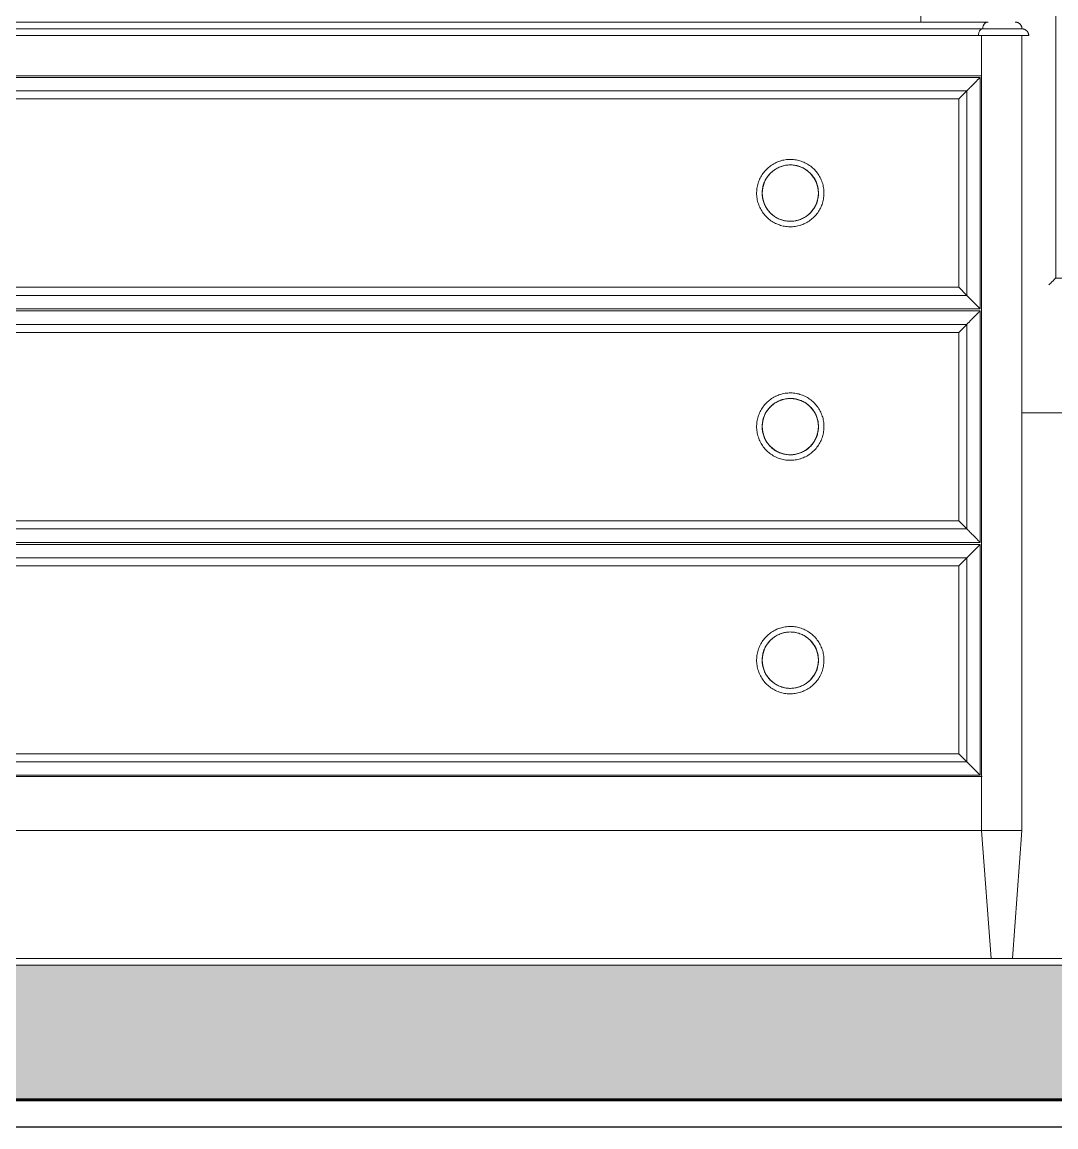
# Model space of a CAD drawing. Header units: millimetres. Extents: x -23755 to 62003, y -3000 to 6760.
# Drawn here: x 54461 to 55228, y 80 to 900 of the extents above; entities that cross this region are included whole.
import ezdxf

# ---------------------------------------------------------------- set-up
doc = ezdxf.new("R2010")
doc.units = ezdxf.units.MM
for name, color, linetype, lineweight in [('A-FLOR', 192, 'Continuous', 25), ('A-FLOR-PATT', 8, 'Continuous', 25), ('A-GLAZ', 151, 'Continuous', 9), ('C-BLDG-PADS', 91, 'Continuous', 9), ('I-FURN', 30, 'Continuous', 9)]:
    doc.layers.add(name, color=color, linetype=linetype, lineweight=lineweight)

# ---------------------------------------------------------------- blocks, each defined once
blk = doc.blocks.new('Janela basculante e folha fixa - 80 x 160 cm-4197805-C')
at = {"layer": 'A-GLAZ'}
for p, q in [((11149.65, 2410), (11149.65, 899.91)), ((11249.65, 710), (11249.65, 2310)), ((12049.65, 710), (11249.65, 710)), ((11224.65, 610), (12069.73, 610))]:
    blk.add_line(p, q, dxfattribs=at)
blk.add_open_spline([(11249.65, 710), (11249.65, 710), (11249.57, 709.91), (11249.28, 709.63), (11248.99, 709.34), (11248.69, 709.04), (11248.41, 708.76), (11248.12, 708.46), (11247.7, 708.05), (11247.25, 707.6), (11246.87, 707.21), (11246.46, 706.82), (11245.74, 706.09), (11245.1, 705.44), (11244.65, 705)], degree=3, knots=[0, 0, 0, 0, 0.166667, 0.25, 0.333333, 0.416667, 0.458333, 0.5, 0.583333, 0.666667, 0.708333, 0.75, 0.833333, 1, 1, 1, 1], dxfattribs=at)
blk = doc.blocks.new('Blks_Decor Henzel Studio_Tapete Diamond Dust - Único-3507328-C')
at = {"layer": 'I-FURN', "color": 55}
for p, q in [((8809.650772, 205), (11809.650772, 205)), ((11809.650772, 200), (8809.650772, 200))]:
    blk.add_line(p, q, dxfattribs=at)
blk = doc.blocks.new('Blks_Mob_Mesa de Cabeceira Cômoda - Azul Petróleo-3563529-C')
at = {"layer": 'I-FURN', "color": 55}
for p, q in [((11199.65, 900), (9419.65, 900)), ((11195.54, 895), (9423.76, 895)), ((11195.51, 895), (9423.79, 895)), ((11197.2, 895), (11195.51, 895)), ((11202.79, 895), (11197.22, 895)), ((11210.08, 895), (11202.8, 895)), ((11213.8, 895), (11210.09, 895)), ((11217.26, 895), (11213.81, 895)), ((11220.23, 895), (11217.28, 895)), ((11222.54, 895), (11220.26, 895)), ((11224.28, 895), (11222.57, 895)), ((11224.64, 895), (11224.28, 895)), ((11192.33, 890), (9426.97, 890)), ((11229.65, 890), (11192.33, 890)), ((11194.65, 890), (11194.65, 300)), ((11224.65, 300), (11224.65, 890)), ((9424.14, 860), (11194.65, 860)), ((11193.65, 859), (9425.65, 859)), ((11193.65, 687.17), (11193.65, 859)), ((9435.65, 849), (11183.65, 849)), ((9435.65, 849), (11183.65, 849)), ((11183.65, 849), (11177.65, 843)), ((11183.65, 849), (11183.65, 697.17)), ((11183.65, 849), (11183.65, 697.17)), ((11177.65, 843), (9441.65, 843)), ((11177.65, 703.17), (11177.65, 843)), ((11183.65, 697.17), (9435.65, 697.17)), ((11183.65, 697.17), (9435.65, 697.17)), ((9441.65, 703.17), (11177.65, 703.17)), ((11177.65, 703.17), (11183.65, 697.17)), ((9425.65, 687.17), (11193.65, 687.17)), ((11193.65, 685.67), (9425.65, 685.67)), ((11193.65, 513.83), (11193.65, 685.67)), ((9435.65, 675.67), (11183.65, 675.67)), ((9435.65, 675.67), (11183.65, 675.67)), ((11183.65, 675.67), (11177.65, 669.67)), ((11183.65, 675.67), (11183.65, 523.83)), ((11183.65, 675.67), (11183.65, 523.83)), ((9441.65, 669.67), (11177.65, 669.67)), ((11177.65, 669.67), (11177.65, 529.83)), ((11177.65, 529.83), (9441.65, 529.83)), ((11177.65, 529.83), (11183.65, 523.83)), ((11183.65, 523.83), (9435.65, 523.83)), ((11183.65, 523.83), (9435.65, 523.83)), ((9425.65, 513.83), (11193.65, 513.83)), ((11193.65, 512.33), (9425.65, 512.33)), ((11193.65, 341), (11193.65, 512.33)), ((9435.65, 502.33), (11183.65, 502.33)), ((9435.65, 502.33), (11183.65, 502.33)), ((11183.65, 502.33), (11177.65, 496.33)), ((11183.65, 502.33), (11183.65, 351)), ((11183.65, 502.33), (11183.65, 351)), ((9441.65, 496.33), (11177.65, 496.33)), ((11177.65, 496.33), (11177.65, 357)), ((9441.65, 357), (11177.65, 357)), ((11177.65, 357), (11183.65, 351)), ((11183.65, 351), (9435.65, 351)), ((11183.65, 351), (9435.65, 351)), ((11195.16, 340), (9424.65, 340)), ((9425.65, 341), (11193.65, 341)), ((9424.14, 300), (11195.16, 300)), ((11194.65, 300), (11201.78, 205)), ((11224.65, 300), (11194.65, 300)), ((11217.53, 205), (11224.65, 300))]:
    blk.add_line(p, q, dxfattribs=at)
at = {"layer": 'I-FURN', "color": 55, "flags": 128}
for points in [[(11219.65, 900), (11219.85, 900), (11220.05, 899.98), (11220.25, 899.96), (11220.45, 899.94), (11220.64, 899.9), (11220.84, 899.86), (11221.03, 899.81), (11221.22, 899.75), (11221.41, 899.68), (11221.6, 899.61), (11221.78, 899.52), (11221.96, 899.43), (11222.14, 899.34), (11222.31, 899.24), (11222.47, 899.13), (11222.64, 899.01), (11222.79, 898.89), (11222.95, 898.76), (11223.1, 898.62), (11223.24, 898.48), (11223.37, 898.34), (11223.5, 898.19), (11223.63, 898.03), (11223.75, 897.87), (11223.86, 897.7), (11223.96, 897.53), (11224.06, 897.36), (11224.15, 897.18), (11224.23, 897), (11224.31, 896.81), (11224.38, 896.62), (11224.44, 896.43), (11224.49, 896.24), (11224.54, 896.05), (11224.58, 895.85), (11224.61, 895.65), (11224.63, 895.45), (11224.64, 895.25), (11224.65, 895.05), (11224.65, 895)], [(11219.65, 900), (11219.85, 900), (11220.05, 899.98), (11220.25, 899.96), (11220.45, 899.94), (11220.64, 899.9), (11220.84, 899.86), (11221.03, 899.81), (11221.22, 899.75), (11221.41, 899.68), (11221.6, 899.61), (11221.78, 899.52), (11221.96, 899.43), (11222.14, 899.34)], [(11222.47, 899.13), (11222.64, 899.01), (11222.79, 898.89), (11222.95, 898.76), (11223.1, 898.62), (11223.24, 898.48), (11223.37, 898.34), (11223.5, 898.19), (11223.63, 898.03), (11223.75, 897.87), (11223.86, 897.7), (11223.96, 897.53), (11224.06, 897.36)], [(11224.15, 897.18), (11224.23, 897), (11224.31, 896.81), (11224.38, 896.62), (11224.44, 896.43), (11224.49, 896.24), (11224.54, 896.05), (11224.58, 895.85), (11224.61, 895.65), (11224.63, 895.45), (11224.64, 895.25), (11224.65, 895.05), (11224.65, 895)], [(11224.61, 895), (11224.81, 895), (11225.01, 894.98), (11225.21, 894.96), (11225.41, 894.94), (11225.61, 894.9), (11225.81, 894.86), (11226, 894.8), (11226.2, 894.74), (11226.39, 894.68), (11226.57, 894.6), (11226.76, 894.52), (11226.94, 894.43), (11227.11, 894.33), (11227.29, 894.23), (11227.46, 894.12), (11227.62, 894), (11227.78, 893.88), (11227.93, 893.75), (11228.08, 893.61), (11228.23, 893.47), (11228.36, 893.32), (11228.5, 893.17), (11228.62, 893.01), (11228.74, 892.85), (11228.85, 892.68), (11228.96, 892.51), (11229.06, 892.34), (11229.15, 892.16), (11229.23, 891.97), (11229.31, 891.79), (11229.38, 891.6), (11229.44, 891.4), (11229.49, 891.21), (11229.54, 891.01), (11229.58, 890.82), (11229.61, 890.62), (11229.63, 890.42), (11229.64, 890.22), (11229.65, 890.01), (11229.65, 890)], [(11224.61, 895), (11224.81, 895), (11225.01, 894.98), (11225.21, 894.96), (11225.41, 894.94), (11225.61, 894.9), (11225.81, 894.86), (11226, 894.8), (11226.2, 894.74), (11226.39, 894.68), (11226.57, 894.6), (11226.76, 894.52), (11226.94, 894.43), (11227.11, 894.33), (11227.29, 894.23), (11227.46, 894.12), (11227.62, 894)], [(11228.23, 893.47), (11228.36, 893.32), (11228.5, 893.17), (11228.62, 893.01), (11228.74, 892.85), (11228.85, 892.68), (11228.96, 892.51), (11229.06, 892.34), (11229.15, 892.16), (11229.23, 891.97), (11229.31, 891.79), (11229.38, 891.6), (11229.44, 891.4), (11229.49, 891.21), (11229.54, 891.01), (11229.58, 890.82), (11229.61, 890.62), (11229.63, 890.42), (11229.64, 890.22)], [(11077.65, 773.08), (11077.63, 774.08), (11077.57, 775.08), (11077.47, 776.08), (11077.33, 777.07), (11077.15, 778.05), (11076.93, 779.03), (11076.68, 779.99), (11076.38, 780.95), (11076.05, 781.89), (11075.68, 782.82), (11075.27, 783.73), (11074.83, 784.63), (11074.35, 785.51), (11073.83, 786.36), (11073.28, 787.2), (11072.7, 788.01), (11072.09, 788.8), (11071.45, 789.57), (11070.77, 790.31), (11070.07, 791.02), (11069.34, 791.7), (11068.58, 792.35), (11067.8, 792.97), (11066.99, 793.56), (11066.16, 794.12), (11065.31, 794.64), (11064.43, 795.13), (11063.54, 795.59), (11062.63, 796), (11061.71, 796.38), (11060.77, 796.73), (11059.82, 797.03), (11058.86, 797.3), (11057.88, 797.53), (11056.9, 797.72), (11055.91, 797.87), (11054.92, 797.98), (11053.92, 798.05), (11052.92, 798.08), (11051.92, 798.07), (11050.92, 798.02), (11049.93, 797.93), (11048.93, 797.81), (11047.95, 797.64), (11046.97, 797.43), (11046, 797.18), (11045.04, 796.9), (11044.1, 796.57), (11043.16, 796.21), (11042.25, 795.82), (11041.35, 795.38), (11040.46, 794.91), (11039.6, 794.41), (11038.76, 793.87), (11037.94, 793.3), (11037.14, 792.69), (11036.37, 792.06), (11035.62, 791.39), (11034.91, 790.69), (11034.22, 789.97), (11033.56, 789.22), (11032.93, 788.44), (11032.33, 787.64), (11031.76, 786.82), (11031.23, 785.97), (11030.73, 785.1), (11030.27, 784.22), (11029.84, 783.31), (11029.45, 782.39), (11029.1, 781.46), (11028.78, 780.51), (11028.5, 779.55), (11028.26, 778.58), (11028.06, 777.6), (11027.9, 776.61), (11027.78, 775.62), (11027.7, 774.62), (11027.66, 773.62), (11027.65, 773.08)], [(11031.74, 773.08), (11031.76, 773.92), (11031.81, 774.75), (11031.89, 775.59), (11032.01, 776.41), (11032.16, 777.24), (11032.34, 778.05), (11032.55, 778.86), (11032.8, 779.66), (11033.08, 780.45), (11033.39, 781.23), (11033.73, 781.99), (11034.1, 782.74), (11034.5, 783.47), (11034.93, 784.19), (11035.39, 784.89), (11035.88, 785.57), (11036.39, 786.23), (11036.93, 786.87), (11037.49, 787.49), (11038.08, 788.08), (11038.69, 788.65), (11039.33, 789.2), (11039.98, 789.72), (11040.66, 790.21), (11041.35, 790.68), (11042.07, 791.12), (11042.79, 791.53), (11043.54, 791.91), (11044.3, 792.25), (11045.07, 792.57), (11045.86, 792.86), (11046.66, 793.12), (11047.46, 793.34), (11048.28, 793.53), (11049.1, 793.69), (11049.92, 793.82), (11050.75, 793.91), (11051.59, 793.97), (11052.43, 793.99), (11053.26, 793.99), (11054.1, 793.94), (11054.93, 793.87), (11055.76, 793.76), (11056.58, 793.62), (11057.4, 793.45), (11058.21, 793.24), (11059.01, 793), (11059.81, 792.73), (11060.59, 792.43), (11061.35, 792.1), (11062.11, 791.73), (11062.84, 791.34), (11063.57, 790.92), (11064.27, 790.47), (11064.96, 789.99), (11065.62, 789.48), (11066.27, 788.95), (11066.89, 788.39), (11067.49, 787.81), (11068.07, 787.21), (11068.62, 786.58), (11069.15, 785.93), (11069.65, 785.26), (11070.12, 784.57), (11070.57, 783.86), (11070.99, 783.14), (11071.37, 782.4), (11071.73, 781.64), (11072.06, 780.87), (11072.35, 780.09), (11072.62, 779.29), (11072.85, 778.49), (11073.05, 777.68), (11073.22, 776.86), (11073.35, 776.03), (11073.45, 775.2), (11073.52, 774.37), (11073.56, 773.53), (11073.56, 773.08)], [(11027.65, 773.08), (11027.67, 772.08), (11027.73, 771.09), (11027.83, 770.09), (11027.97, 769.1), (11028.15, 768.12), (11028.37, 767.14), (11028.62, 766.17), (11028.92, 765.22), (11029.25, 764.28), (11029.62, 763.35), (11030.03, 762.43), (11030.48, 761.54), (11030.96, 760.66), (11031.47, 759.8), (11032.02, 758.97), (11032.6, 758.15), (11033.21, 757.36), (11033.86, 756.6), (11034.53, 755.86), (11035.23, 755.15), (11035.96, 754.47), (11036.72, 753.81), (11037.51, 753.19), (11038.31, 752.6), (11039.14, 752.05), (11040, 751.52), (11040.87, 751.03), (11041.76, 750.58), (11042.67, 750.16), (11043.59, 749.78), (11044.53, 749.44), (11045.48, 749.13), (11046.45, 748.87), (11047.42, 748.64), (11048.4, 748.45), (11049.39, 748.3), (11050.38, 748.19), (11051.38, 748.12), (11052.38, 748.08), (11053.38, 748.09), (11054.38, 748.14), (11055.38, 748.23), (11056.37, 748.36), (11057.35, 748.53), (11058.33, 748.74), (11059.3, 748.98), (11060.26, 749.27), (11061.2, 749.59), (11062.14, 749.95), (11063.05, 750.35), (11063.96, 750.79), (11064.84, 751.26), (11065.7, 751.76), (11066.54, 752.3), (11067.36, 752.87), (11068.16, 753.48), (11068.93, 754.11), (11069.68, 754.78), (11070.4, 755.47), (11071.09, 756.2), (11071.75, 756.95), (11072.38, 757.72), (11072.97, 758.53), (11073.54, 759.35), (11074.07, 760.2), (11074.57, 761.06), (11075.03, 761.95), (11075.46, 762.85), (11075.85, 763.77), (11076.21, 764.71), (11076.52, 765.66), (11076.8, 766.62), (11077.04, 767.59), (11077.24, 768.57), (11077.4, 769.56), (11077.52, 770.55), (11077.6, 771.54), (11077.64, 772.54), (11077.65, 773.08)], [(11073.56, 773.08), (11073.54, 772.25), (11073.49, 771.41), (11073.41, 770.58), (11073.29, 769.75), (11073.14, 768.93), (11072.96, 768.11), (11072.75, 767.3), (11072.5, 766.51), (11072.22, 765.72), (11071.91, 764.94), (11071.57, 764.18), (11071.2, 763.43), (11070.8, 762.69), (11070.37, 761.98), (11069.91, 761.28), (11069.42, 760.6), (11068.91, 759.93), (11068.37, 759.3), (11067.81, 758.68), (11067.22, 758.08), (11066.61, 757.51), (11065.97, 756.97), (11065.32, 756.45), (11064.64, 755.95), (11063.95, 755.49), (11063.24, 755.05), (11062.51, 754.64), (11061.76, 754.26), (11061, 753.91), (11060.23, 753.59), (11059.44, 753.31), (11058.65, 753.05), (11057.84, 752.83), (11057.03, 752.64), (11056.2, 752.48), (11055.38, 752.35), (11054.55, 752.26), (11053.71, 752.2), (11052.88, 752.17), (11052.04, 752.18), (11051.2, 752.22), (11050.37, 752.3), (11049.54, 752.4), (11048.72, 752.55), (11047.9, 752.72), (11047.09, 752.93), (11046.29, 753.16), (11045.5, 753.43), (11044.72, 753.74), (11043.95, 754.07), (11043.2, 754.43), (11042.46, 754.83), (11041.74, 755.25), (11041.03, 755.7), (11040.34, 756.18), (11039.68, 756.68), (11039.03, 757.21), (11038.41, 757.77), (11037.81, 758.35), (11037.23, 758.96), (11036.68, 759.59), (11036.15, 760.24), (11035.65, 760.91), (11035.18, 761.6), (11034.73, 762.3), (11034.32, 763.03), (11033.93, 763.77), (11033.57, 764.53), (11033.24, 765.3), (11032.95, 766.08), (11032.68, 766.87), (11032.45, 767.68), (11032.25, 768.49), (11032.08, 769.31), (11031.95, 770.13), (11031.85, 770.96), (11031.78, 771.8), (11031.74, 772.63), (11031.74, 773.08)], [(11077.65, 599.75), (11077.63, 600.75), (11077.57, 601.75), (11077.47, 602.74), (11077.33, 603.73), (11077.15, 604.72), (11076.93, 605.69), (11076.68, 606.66), (11076.38, 607.61), (11076.05, 608.56), (11075.68, 609.49), (11075.27, 610.4), (11074.83, 611.29), (11074.35, 612.17), (11073.83, 613.03), (11073.28, 613.87), (11072.7, 614.68), (11072.09, 615.47), (11071.45, 616.23), (11070.77, 616.97), (11070.07, 617.68), (11069.34, 618.37), (11068.58, 619.02), (11067.8, 619.64), (11066.99, 620.23), (11066.16, 620.79), (11065.31, 621.31), (11064.43, 621.8), (11063.54, 622.25), (11062.63, 622.67), (11061.71, 623.05), (11060.77, 623.39), (11059.82, 623.7), (11058.86, 623.97), (11057.88, 624.2), (11056.9, 624.39), (11055.91, 624.54), (11054.92, 624.65), (11053.92, 624.72), (11052.92, 624.75), (11051.92, 624.74), (11050.92, 624.69), (11049.93, 624.6), (11048.93, 624.47), (11047.95, 624.3), (11046.97, 624.1), (11046, 623.85), (11045.04, 623.56), (11044.1, 623.24), (11043.16, 622.88), (11042.25, 622.48), (11041.35, 622.05), (11040.46, 621.58), (11039.6, 621.07), (11038.76, 620.53), (11037.94, 619.96), (11037.14, 619.36), (11036.37, 618.72), (11035.62, 618.06), (11034.91, 617.36), (11034.22, 616.64), (11033.56, 615.89), (11032.93, 615.11), (11032.33, 614.31), (11031.76, 613.48), (11031.23, 612.64), (11030.73, 611.77), (11030.27, 610.88), (11029.84, 609.98), (11029.45, 609.06), (11029.1, 608.12), (11028.78, 607.18), (11028.5, 606.22), (11028.26, 605.24), (11028.06, 604.26), (11027.9, 603.28), (11027.78, 602.29), (11027.7, 601.29), (11027.66, 600.29), (11027.65, 599.75)], [(11031.74, 599.75), (11031.76, 600.59), (11031.81, 601.42), (11031.89, 602.25), (11032.01, 603.08), (11032.16, 603.9), (11032.34, 604.72), (11032.55, 605.53), (11032.8, 606.33), (11033.08, 607.12), (11033.39, 607.89), (11033.73, 608.66), (11034.1, 609.41), (11034.5, 610.14), (11034.93, 610.86), (11035.39, 611.56), (11035.88, 612.24), (11036.39, 612.9), (11036.93, 613.54), (11037.49, 614.16), (11038.08, 614.75), (11038.69, 615.32), (11039.33, 615.87), (11039.98, 616.39), (11040.66, 616.88), (11041.35, 617.35), (11042.07, 617.78), (11042.79, 618.19), (11043.54, 618.57), (11044.3, 618.92), (11045.07, 619.24), (11045.86, 619.53), (11046.66, 619.78), (11047.46, 620.01), (11048.28, 620.2), (11049.1, 620.36), (11049.92, 620.48), (11050.75, 620.57), (11051.59, 620.63), (11052.43, 620.66), (11053.26, 620.65), (11054.1, 620.61), (11054.93, 620.54), (11055.76, 620.43), (11056.58, 620.29), (11057.4, 620.11), (11058.21, 619.91), (11059.01, 619.67), (11059.81, 619.4), (11060.59, 619.1), (11061.35, 618.76), (11062.11, 618.4), (11062.84, 618.01), (11063.57, 617.59), (11064.27, 617.13), (11064.96, 616.66), (11065.62, 616.15), (11066.27, 615.62), (11066.89, 615.06), (11067.49, 614.48), (11068.07, 613.87), (11068.62, 613.25), (11069.15, 612.6), (11069.65, 611.93), (11070.12, 611.24), (11070.57, 610.53), (11070.99, 609.8), (11071.37, 609.06), (11071.73, 608.31), (11072.06, 607.54), (11072.35, 606.75), (11072.62, 605.96), (11072.85, 605.16), (11073.05, 604.35), (11073.22, 603.53), (11073.35, 602.7), (11073.45, 601.87), (11073.52, 601.04), (11073.56, 600.2), (11073.56, 599.75)], [(11027.65, 599.75), (11027.67, 598.75), (11027.73, 597.75), (11027.83, 596.76), (11027.97, 595.77), (11028.15, 594.78), (11028.37, 593.81), (11028.62, 592.84), (11028.92, 591.89), (11029.25, 590.94), (11029.62, 590.01), (11030.03, 589.1), (11030.48, 588.21), (11030.96, 587.33), (11031.47, 586.47), (11032.02, 585.63), (11032.6, 584.82), (11033.21, 584.03), (11033.86, 583.27), (11034.53, 582.53), (11035.23, 581.82), (11035.96, 581.13), (11036.72, 580.48), (11037.51, 579.86), (11038.31, 579.27), (11039.14, 578.71), (11040, 578.19), (11040.87, 577.7), (11041.76, 577.25), (11042.67, 576.83), (11043.59, 576.45), (11044.53, 576.11), (11045.48, 575.8), (11046.45, 575.53), (11047.42, 575.3), (11048.4, 575.11), (11049.39, 574.96), (11050.38, 574.85), (11051.38, 574.78), (11052.38, 574.75), (11053.38, 574.76), (11054.38, 574.81), (11055.38, 574.9), (11056.37, 575.03), (11057.35, 575.2), (11058.33, 575.4), (11059.3, 575.65), (11060.26, 575.94), (11061.2, 576.26), (11062.14, 576.62), (11063.05, 577.02), (11063.96, 577.45), (11064.84, 577.92), (11065.7, 578.43), (11066.54, 578.97), (11067.36, 579.54), (11068.16, 580.14), (11068.93, 580.78), (11069.68, 581.44), (11070.4, 582.14), (11071.09, 582.86), (11071.75, 583.61), (11072.38, 584.39), (11072.97, 585.19), (11073.54, 586.02), (11074.07, 586.86), (11074.57, 587.73), (11075.03, 588.62), (11075.46, 589.52), (11075.85, 590.44), (11076.21, 591.38), (11076.52, 592.32), (11076.8, 593.28), (11077.04, 594.26), (11077.24, 595.24), (11077.4, 596.22), (11077.52, 597.21), (11077.6, 598.21), (11077.64, 599.21), (11077.65, 599.75)], [(11073.56, 599.75), (11073.54, 598.91), (11073.49, 598.08), (11073.41, 597.25), (11073.29, 596.42), (11073.14, 595.6), (11072.96, 594.78), (11072.75, 593.97), (11072.5, 593.17), (11072.22, 592.38), (11071.91, 591.61), (11071.57, 590.84), (11071.2, 590.09), (11070.8, 589.36), (11070.37, 588.64), (11069.91, 587.94), (11069.42, 587.26), (11068.91, 586.6), (11068.37, 585.96), (11067.81, 585.34), (11067.22, 584.75), (11066.61, 584.18), (11065.97, 583.63), (11065.32, 583.11), (11064.64, 582.62), (11063.95, 582.15), (11063.24, 581.72), (11062.51, 581.31), (11061.76, 580.93), (11061, 580.58), (11060.23, 580.26), (11059.44, 579.97), (11058.65, 579.72), (11057.84, 579.49), (11057.03, 579.3), (11056.2, 579.14), (11055.38, 579.02), (11054.55, 578.93), (11053.71, 578.87), (11052.88, 578.84), (11052.04, 578.85), (11051.2, 578.89), (11050.37, 578.96), (11049.54, 579.07), (11048.72, 579.21), (11047.9, 579.39), (11047.09, 579.59), (11046.29, 579.83), (11045.5, 580.1), (11044.72, 580.4), (11043.95, 580.74), (11043.2, 581.1), (11042.46, 581.49), (11041.74, 581.91), (11041.03, 582.37), (11040.34, 582.84), (11039.68, 583.35), (11039.03, 583.88), (11038.41, 584.44), (11037.81, 585.02), (11037.23, 585.63), (11036.68, 586.25), (11036.15, 586.9), (11035.65, 587.57), (11035.18, 588.26), (11034.73, 588.97), (11034.32, 589.7), (11033.93, 590.44), (11033.57, 591.19), (11033.24, 591.96), (11032.95, 592.75), (11032.68, 593.54), (11032.45, 594.34), (11032.25, 595.15), (11032.08, 595.97), (11031.95, 596.8), (11031.85, 597.63), (11031.78, 598.46), (11031.74, 599.3), (11031.74, 599.75)], [(11077.65, 426.42), (11077.63, 427.42), (11077.57, 428.41), (11077.47, 429.41), (11077.33, 430.4), (11077.15, 431.38), (11076.93, 432.36), (11076.68, 433.33), (11076.38, 434.28), (11076.05, 435.22), (11075.68, 436.15), (11075.27, 437.07), (11074.83, 437.96), (11074.35, 438.84), (11073.83, 439.7), (11073.28, 440.53), (11072.7, 441.35), (11072.09, 442.14), (11071.45, 442.9), (11070.77, 443.64), (11070.07, 444.35), (11069.34, 445.03), (11068.58, 445.69), (11067.8, 446.31), (11066.99, 446.9), (11066.16, 447.45), (11065.31, 447.98), (11064.43, 448.47), (11063.54, 448.92), (11062.63, 449.34), (11061.71, 449.72), (11060.77, 450.06), (11059.82, 450.37), (11058.86, 450.63), (11057.88, 450.86), (11056.9, 451.05), (11055.91, 451.2), (11054.92, 451.31), (11053.92, 451.38), (11052.92, 451.42), (11051.92, 451.41), (11050.92, 451.36), (11049.93, 451.27), (11048.93, 451.14), (11047.95, 450.97), (11046.97, 450.76), (11046, 450.52), (11045.04, 450.23), (11044.1, 449.91), (11043.16, 449.55), (11042.25, 449.15), (11041.35, 448.71), (11040.46, 448.24), (11039.6, 447.74), (11038.76, 447.2), (11037.94, 446.63), (11037.14, 446.02), (11036.37, 445.39), (11035.62, 444.72), (11034.91, 444.03), (11034.22, 443.3), (11033.56, 442.55), (11032.93, 441.78), (11032.33, 440.97), (11031.76, 440.15), (11031.23, 439.3), (11030.73, 438.44), (11030.27, 437.55), (11029.84, 436.65), (11029.45, 435.73), (11029.1, 434.79), (11028.78, 433.84), (11028.5, 432.88), (11028.26, 431.91), (11028.06, 430.93), (11027.9, 429.94), (11027.78, 428.95), (11027.7, 427.96), (11027.66, 426.96), (11027.65, 426.42)], [(11031.74, 426.42), (11031.76, 427.25), (11031.81, 428.09), (11031.89, 428.92), (11032.01, 429.75), (11032.16, 430.57), (11032.34, 431.39), (11032.55, 432.2), (11032.8, 432.99), (11033.08, 433.78), (11033.39, 434.56), (11033.73, 435.32), (11034.1, 436.07), (11034.5, 436.81), (11034.93, 437.52), (11035.39, 438.22), (11035.88, 438.9), (11036.39, 439.57), (11036.93, 440.2), (11037.49, 440.82), (11038.08, 441.42), (11038.69, 441.99), (11039.33, 442.53), (11039.98, 443.05), (11040.66, 443.55), (11041.35, 444.01), (11042.07, 444.45), (11042.79, 444.86), (11043.54, 445.24), (11044.3, 445.59), (11045.07, 445.91), (11045.86, 446.19), (11046.66, 446.45), (11047.46, 446.67), (11048.28, 446.86), (11049.1, 447.02), (11049.92, 447.15), (11050.75, 447.24), (11051.59, 447.3), (11052.43, 447.33), (11053.26, 447.32), (11054.1, 447.28), (11054.93, 447.2), (11055.76, 447.1), (11056.58, 446.95), (11057.4, 446.78), (11058.21, 446.57), (11059.01, 446.34), (11059.81, 446.07), (11060.59, 445.76), (11061.35, 445.43), (11062.11, 445.07), (11062.84, 444.67), (11063.57, 444.25), (11064.27, 443.8), (11064.96, 443.32), (11065.62, 442.82), (11066.27, 442.29), (11066.89, 441.73), (11067.49, 441.15), (11068.07, 440.54), (11068.62, 439.91), (11069.15, 439.26), (11069.65, 438.59), (11070.12, 437.9), (11070.57, 437.2), (11070.99, 436.47), (11071.37, 435.73), (11071.73, 434.97), (11072.06, 434.2), (11072.35, 433.42), (11072.62, 432.63), (11072.85, 431.82), (11073.05, 431.01), (11073.22, 430.19), (11073.35, 429.37), (11073.45, 428.54), (11073.52, 427.7), (11073.56, 426.87), (11073.56, 426.42)], [(11027.65, 426.42), (11027.67, 425.42), (11027.73, 424.42), (11027.83, 423.42), (11027.97, 422.43), (11028.15, 421.45), (11028.37, 420.47), (11028.62, 419.51), (11028.92, 418.55), (11029.25, 417.61), (11029.62, 416.68), (11030.03, 415.77), (11030.48, 414.87), (11030.96, 413.99), (11031.47, 413.14), (11032.02, 412.3), (11032.6, 411.49), (11033.21, 410.7), (11033.86, 409.93), (11034.53, 409.19), (11035.23, 408.48), (11035.96, 407.8), (11036.72, 407.15), (11037.51, 406.53), (11038.31, 405.94), (11039.14, 405.38), (11040, 404.86), (11040.87, 404.37), (11041.76, 403.91), (11042.67, 403.5), (11043.59, 403.12), (11044.53, 402.77), (11045.48, 402.47), (11046.45, 402.2), (11047.42, 401.97), (11048.4, 401.78), (11049.39, 401.63), (11050.38, 401.52), (11051.38, 401.45), (11052.38, 401.42), (11053.38, 401.43), (11054.38, 401.48), (11055.38, 401.57), (11056.37, 401.69), (11057.35, 401.86), (11058.33, 402.07), (11059.3, 402.32), (11060.26, 402.6), (11061.2, 402.93), (11062.14, 403.29), (11063.05, 403.68), (11063.96, 404.12), (11064.84, 404.59), (11065.7, 405.09), (11066.54, 405.63), (11067.36, 406.2), (11068.16, 406.81), (11068.93, 407.44), (11069.68, 408.11), (11070.4, 408.81), (11071.09, 409.53), (11071.75, 410.28), (11072.38, 411.06), (11072.97, 411.86), (11073.54, 412.68), (11074.07, 413.53), (11074.57, 414.4), (11075.03, 415.28), (11075.46, 416.19), (11075.85, 417.11), (11076.21, 418.04), (11076.52, 418.99), (11076.8, 419.95), (11077.04, 420.92), (11077.24, 421.9), (11077.4, 422.89), (11077.52, 423.88), (11077.6, 424.88), (11077.64, 425.88), (11077.65, 426.42)], [(11073.56, 426.42), (11073.54, 425.58), (11073.49, 424.75), (11073.41, 423.91), (11073.29, 423.09), (11073.14, 422.26), (11072.96, 421.45), (11072.75, 420.64), (11072.5, 419.84), (11072.22, 419.05), (11071.91, 418.27), (11071.57, 417.51), (11071.2, 416.76), (11070.8, 416.03), (11070.37, 415.31), (11069.91, 414.61), (11069.42, 413.93), (11068.91, 413.27), (11068.37, 412.63), (11067.81, 412.01), (11067.22, 411.42), (11066.61, 410.85), (11065.97, 410.3), (11065.32, 409.78), (11064.64, 409.29), (11063.95, 408.82), (11063.24, 408.38), (11062.51, 407.97), (11061.76, 407.59), (11061, 407.25), (11060.23, 406.93), (11059.44, 406.64), (11058.65, 406.38), (11057.84, 406.16), (11057.03, 405.97), (11056.2, 405.81), (11055.38, 405.68), (11054.55, 405.59), (11053.71, 405.53), (11052.88, 405.51), (11052.04, 405.51), (11051.2, 405.56), (11050.37, 405.63), (11049.54, 405.74), (11048.72, 405.88), (11047.9, 406.05), (11047.09, 406.26), (11046.29, 406.5), (11045.5, 406.77), (11044.72, 407.07), (11043.95, 407.4), (11043.2, 407.77), (11042.46, 408.16), (11041.74, 408.58), (11041.03, 409.03), (11040.34, 409.51), (11039.68, 410.02), (11039.03, 410.55), (11038.41, 411.11), (11037.81, 411.69), (11037.23, 412.29), (11036.68, 412.92), (11036.15, 413.57), (11035.65, 414.24), (11035.18, 414.93), (11034.73, 415.64), (11034.32, 416.36), (11033.93, 417.1), (11033.57, 417.86), (11033.24, 418.63), (11032.95, 419.41), (11032.68, 420.21), (11032.45, 421.01), (11032.25, 421.82), (11032.08, 422.64), (11031.95, 423.47), (11031.85, 424.3), (11031.78, 425.13), (11031.74, 425.97), (11031.74, 426.42)]]:
    blk.add_lwpolyline(points, dxfattribs=at)
at = {"layer": 'I-FURN', "color": 55}
for centre, radius, start, end in [((11052.65, 773.08), 25, 108, 115.8303), ((11052.65, 773.08), 20.91, 0, 180), ((11052.65, 773.08), 20.91, 180, 0), ((11052.65, 773.08), 25, 288, 295.8303), ((11052.65, 599.75), 25, 108, 115.8303), ((11052.65, 599.75), 20.91, 0, 180), ((11052.65, 599.75), 20.91, 180, 0), ((11052.65, 599.75), 25, 288, 295.8303), ((11052.65, 426.42), 20.91, 0, 180), ((11052.65, 426.42), 25, 108, 115.3944), ((11052.65, 426.42), 20.91, 180, 0), ((11052.65, 426.42), 25, 288, 295.8303)]:
    blk.add_arc(centre, radius, start, end, dxfattribs=at)
for points, knots in [([(11195.54, 895), (11195.18, 895), (11194.74, 894.91), (11194.26, 894.64), (11193.94, 894.42), (11193.62, 894.11), (11193.31, 893.7), (11192.98, 893.16), (11192.65, 892.35), (11192.39, 891.2), (11192.33, 890.38), (11192.33, 889.96)], [-1, -1, -1, -1, -0.785714, -0.732143, -0.678571, -0.571429, -0.5, -0.428571, -0.285714, -0.142857, 0, 0, 0, 0]), ([(11199.65, 900), (11199.19, 900), (11198.64, 899.92), (11198.02, 899.68), (11197.62, 899.48), (11197.21, 899.2), (11196.8, 898.81), (11196.48, 898.42), (11196.2, 897.96), (11195.96, 897.45), (11195.76, 896.89), (11195.57, 896.09), (11195.51, 895.44), (11195.51, 895)], [-1, -1, -1, -1, -0.785714, -0.732143, -0.678571, -0.571429, -0.5, -0.428571, -0.357143, -0.285714, -0.214286, -0.142857, 0, 0, 0, 0]), ([(11193.65, 859), (11193.65, 859), (11193.56, 858.91), (11193.28, 858.63), (11192.99, 858.34), (11192.69, 858.04), (11192.41, 857.76), (11192.11, 857.46), (11191.7, 857.05), (11191.25, 856.6), (11190.86, 856.21), (11190.57, 855.91), (11190.26, 855.61), (11189.95, 855.3), (11189.63, 854.98), (11189.3, 854.65), (11188.98, 854.33), (11188.65, 854), (11188.32, 853.67), (11188, 853.35), (11187.67, 853.02), (11187.36, 852.7), (11187.04, 852.39), (11186.74, 852.09), (11186.44, 851.79), (11186.15, 851.5), (11185.87, 851.22), (11185.52, 850.86), (11185.19, 850.54), (11184.89, 850.24), (11184.61, 849.96), (11184.31, 849.66), (11184.02, 849.37), (11183.74, 849.09), (11183.65, 849), (11183.65, 849)], [0, 0, 0, 0, 0.083333, 0.125, 0.166667, 0.208333, 0.229167, 0.25, 0.291667, 0.333333, 0.354167, 0.375, 0.395833, 0.416667, 0.4375, 0.458333, 0.479167, 0.5, 0.520833, 0.541667, 0.5625, 0.583333, 0.604167, 0.625, 0.645833, 0.666667, 0.6875, 0.708333, 0.75, 0.770833, 0.791667, 0.833333, 0.875, 0.916667, 1, 1, 1, 1]), ([(11183.65, 697.17), (11183.65, 697.17), (11183.74, 697.08), (11184.02, 696.8), (11184.31, 696.51), (11184.61, 696.21), (11184.89, 695.93), (11185.19, 695.63), (11185.52, 695.3), (11185.87, 694.95), (11186.15, 694.67), (11186.44, 694.38), (11186.74, 694.08), (11187.04, 693.78), (11187.36, 693.46), (11187.67, 693.14), (11188, 692.82), (11188.33, 692.49), (11188.65, 692.17), (11188.98, 691.84), (11189.3, 691.51), (11189.63, 691.19), (11189.95, 690.87), (11190.26, 690.56), (11190.57, 690.25), (11190.87, 689.95), (11191.15, 689.66), (11191.43, 689.39), (11191.79, 689.03), (11192.12, 688.7), (11192.41, 688.4), (11192.69, 688.13), (11192.99, 687.82), (11193.28, 687.53), (11193.57, 687.25), (11193.65, 687.17), (11193.65, 687.17)], [-1, -1, -1, -1, -0.916667, -0.875, -0.833333, -0.791667, -0.770833, -0.75, -0.708333, -0.6875, -0.666667, -0.645833, -0.625, -0.604167, -0.583333, -0.5625, -0.541667, -0.520833, -0.5, -0.479167, -0.458333, -0.4375, -0.416667, -0.395833, -0.375, -0.354167, -0.333333, -0.3125, -0.291667, -0.25, -0.229167, -0.208333, -0.166667, -0.125, -0.083333, 0, 0, 0, 0]), ([(11193.65, 685.67), (11193.65, 685.66), (11193.56, 685.58), (11193.28, 685.3), (11192.99, 685.01), (11192.69, 684.71), (11192.41, 684.43), (11192.11, 684.13), (11191.7, 683.72), (11191.25, 683.26), (11190.86, 682.88), (11190.57, 682.58), (11190.26, 682.27), (11189.95, 681.96), (11189.63, 681.64), (11189.3, 681.32), (11188.98, 680.99), (11188.65, 680.67), (11188.32, 680.34), (11188, 680.01), (11187.67, 679.69), (11187.36, 679.37), (11187.04, 679.06), (11186.74, 678.75), (11186.44, 678.45), (11186.15, 678.16), (11185.87, 677.89), (11185.52, 677.53), (11185.19, 677.2), (11184.89, 676.91), (11184.61, 676.63), (11184.31, 676.32), (11184.02, 676.03), (11183.74, 675.75), (11183.65, 675.67), (11183.65, 675.67)], [0, 0, 0, 0, 0.083333, 0.125, 0.166667, 0.208333, 0.229167, 0.25, 0.291667, 0.333333, 0.354167, 0.375, 0.395833, 0.416667, 0.4375, 0.458333, 0.479167, 0.5, 0.520833, 0.541667, 0.5625, 0.583333, 0.604167, 0.625, 0.645833, 0.666667, 0.6875, 0.708333, 0.75, 0.770833, 0.791667, 0.833333, 0.875, 0.916667, 1, 1, 1, 1]), ([(11183.65, 523.83), (11183.65, 523.83), (11183.74, 523.75), (11184.02, 523.47), (11184.31, 523.18), (11184.61, 522.87), (11184.89, 522.6), (11185.19, 522.3), (11185.52, 521.97), (11185.87, 521.61), (11186.15, 521.34), (11186.44, 521.05), (11186.74, 520.75), (11187.04, 520.44), (11187.36, 520.13), (11187.67, 519.81), (11188, 519.49), (11188.33, 519.16), (11188.65, 518.83), (11188.98, 518.51), (11189.3, 518.18), (11189.63, 517.86), (11189.95, 517.54), (11190.26, 517.22), (11190.57, 516.92), (11190.87, 516.62), (11191.15, 516.33), (11191.43, 516.05), (11191.79, 515.7), (11192.12, 515.37), (11192.41, 515.07), (11192.69, 514.79), (11192.99, 514.49), (11193.28, 514.2), (11193.57, 513.92), (11193.65, 513.83), (11193.65, 513.83)], [-1, -1, -1, -1, -0.916667, -0.875, -0.833333, -0.791667, -0.770833, -0.75, -0.708333, -0.6875, -0.666667, -0.645833, -0.625, -0.604167, -0.583333, -0.5625, -0.541667, -0.520833, -0.5, -0.479167, -0.458333, -0.4375, -0.416667, -0.395833, -0.375, -0.354167, -0.333333, -0.3125, -0.291667, -0.25, -0.229167, -0.208333, -0.166667, -0.125, -0.083333, 0, 0, 0, 0]), ([(11193.65, 512.33), (11193.65, 512.33), (11193.56, 512.25), (11193.28, 511.97), (11192.99, 511.68), (11192.69, 511.37), (11192.41, 511.09), (11192.11, 510.8), (11191.7, 510.39), (11191.25, 509.93), (11190.86, 509.55), (11190.57, 509.25), (11190.26, 508.94), (11189.95, 508.63), (11189.63, 508.31), (11189.3, 507.99), (11188.98, 507.66), (11188.65, 507.33), (11188.32, 507.01), (11188, 506.68), (11187.67, 506.36), (11187.36, 506.04), (11187.04, 505.73), (11186.74, 505.42), (11186.44, 505.12), (11186.15, 504.83), (11185.87, 504.56), (11185.52, 504.2), (11185.19, 503.87), (11184.89, 503.57), (11184.61, 503.29), (11184.31, 502.99), (11184.02, 502.7), (11183.74, 502.42), (11183.65, 502.34), (11183.65, 502.33)], [0, 0, 0, 0, 0.083333, 0.125, 0.166667, 0.208333, 0.229167, 0.25, 0.291667, 0.333333, 0.354167, 0.375, 0.395833, 0.416667, 0.4375, 0.458333, 0.479167, 0.5, 0.520833, 0.541667, 0.5625, 0.583333, 0.604167, 0.625, 0.645833, 0.666667, 0.6875, 0.708333, 0.75, 0.770833, 0.791667, 0.833333, 0.875, 0.916667, 1, 1, 1, 1]), ([(11183.65, 351), (11183.65, 351), (11183.74, 350.91), (11184.02, 350.63), (11184.31, 350.34), (11184.61, 350.04), (11184.89, 349.76), (11185.19, 349.46), (11185.52, 349.13), (11185.87, 348.78), (11186.15, 348.5), (11186.44, 348.21), (11186.74, 347.91), (11187.04, 347.61), (11187.36, 347.3), (11187.67, 346.98), (11188, 346.65), (11188.33, 346.33), (11188.65, 346), (11188.98, 345.67), (11189.3, 345.35), (11189.63, 345.02), (11189.95, 344.7), (11190.26, 344.39), (11190.57, 344.09), (11190.87, 343.79), (11191.15, 343.5), (11191.43, 343.22), (11191.79, 342.87), (11192.12, 342.54), (11192.41, 342.24), (11192.69, 341.96), (11192.99, 341.66), (11193.28, 341.37), (11193.57, 341.09), (11193.65, 341), (11193.65, 341)], [-1, -1, -1, -1, -0.916667, -0.875, -0.833333, -0.791667, -0.770833, -0.75, -0.708333, -0.6875, -0.666667, -0.645833, -0.625, -0.604167, -0.583333, -0.5625, -0.541667, -0.520833, -0.5, -0.479167, -0.458333, -0.4375, -0.416667, -0.395833, -0.375, -0.354167, -0.333333, -0.3125, -0.291667, -0.25, -0.229167, -0.208333, -0.166667, -0.125, -0.083333, 0, 0, 0, 0])]:
    blk.add_open_spline(points, degree=3, knots=knots, dxfattribs=at)

msp = doc.modelspace()

# ---------------------------------------------------------------- hatches: boundary and pattern name
at = {"layer": 'A-FLOR-PATT'}
msp.add_hatch(color=256, dxfattribs=at).paths.add_polyline_path([(60308.272, 100), (60308.272, 200), (52348.272, 200), (52348.272, 100), (58839.454, 100)])

# ---------------------------------------------------------------- linework, layer by layer
at = {"layer": 'A-FLOR', "lineweight": 60}
msp.add_line((52348.272, 100), (60308.272, 100), dxfattribs=at)
at = {"layer": 'C-BLDG-PADS', "lineweight": 25}
msp.add_line((52348.272, 80), (60488.272, 80), dxfattribs=at)

# ---------------------------------------------------------------- block references
at = {"layer": 'A-GLAZ'}
msp.add_blockref('Janela basculante e folha fixa - 80 x 160 cm-4197805-C', (43978.621, 0), dxfattribs=at)
at = {"layer": 'I-FURN', "color": 55}
for name in ['Blks_Mob_Mesa de Cabeceira Cômoda - Azul Petróleo-3563529-C', 'Blks_Decor Henzel Studio_Tapete Diamond Dust - Único-3507328-C']:
    msp.add_blockref(name, (43978.621, 0), dxfattribs=at)

doc.saveas('drawing.dxf')
